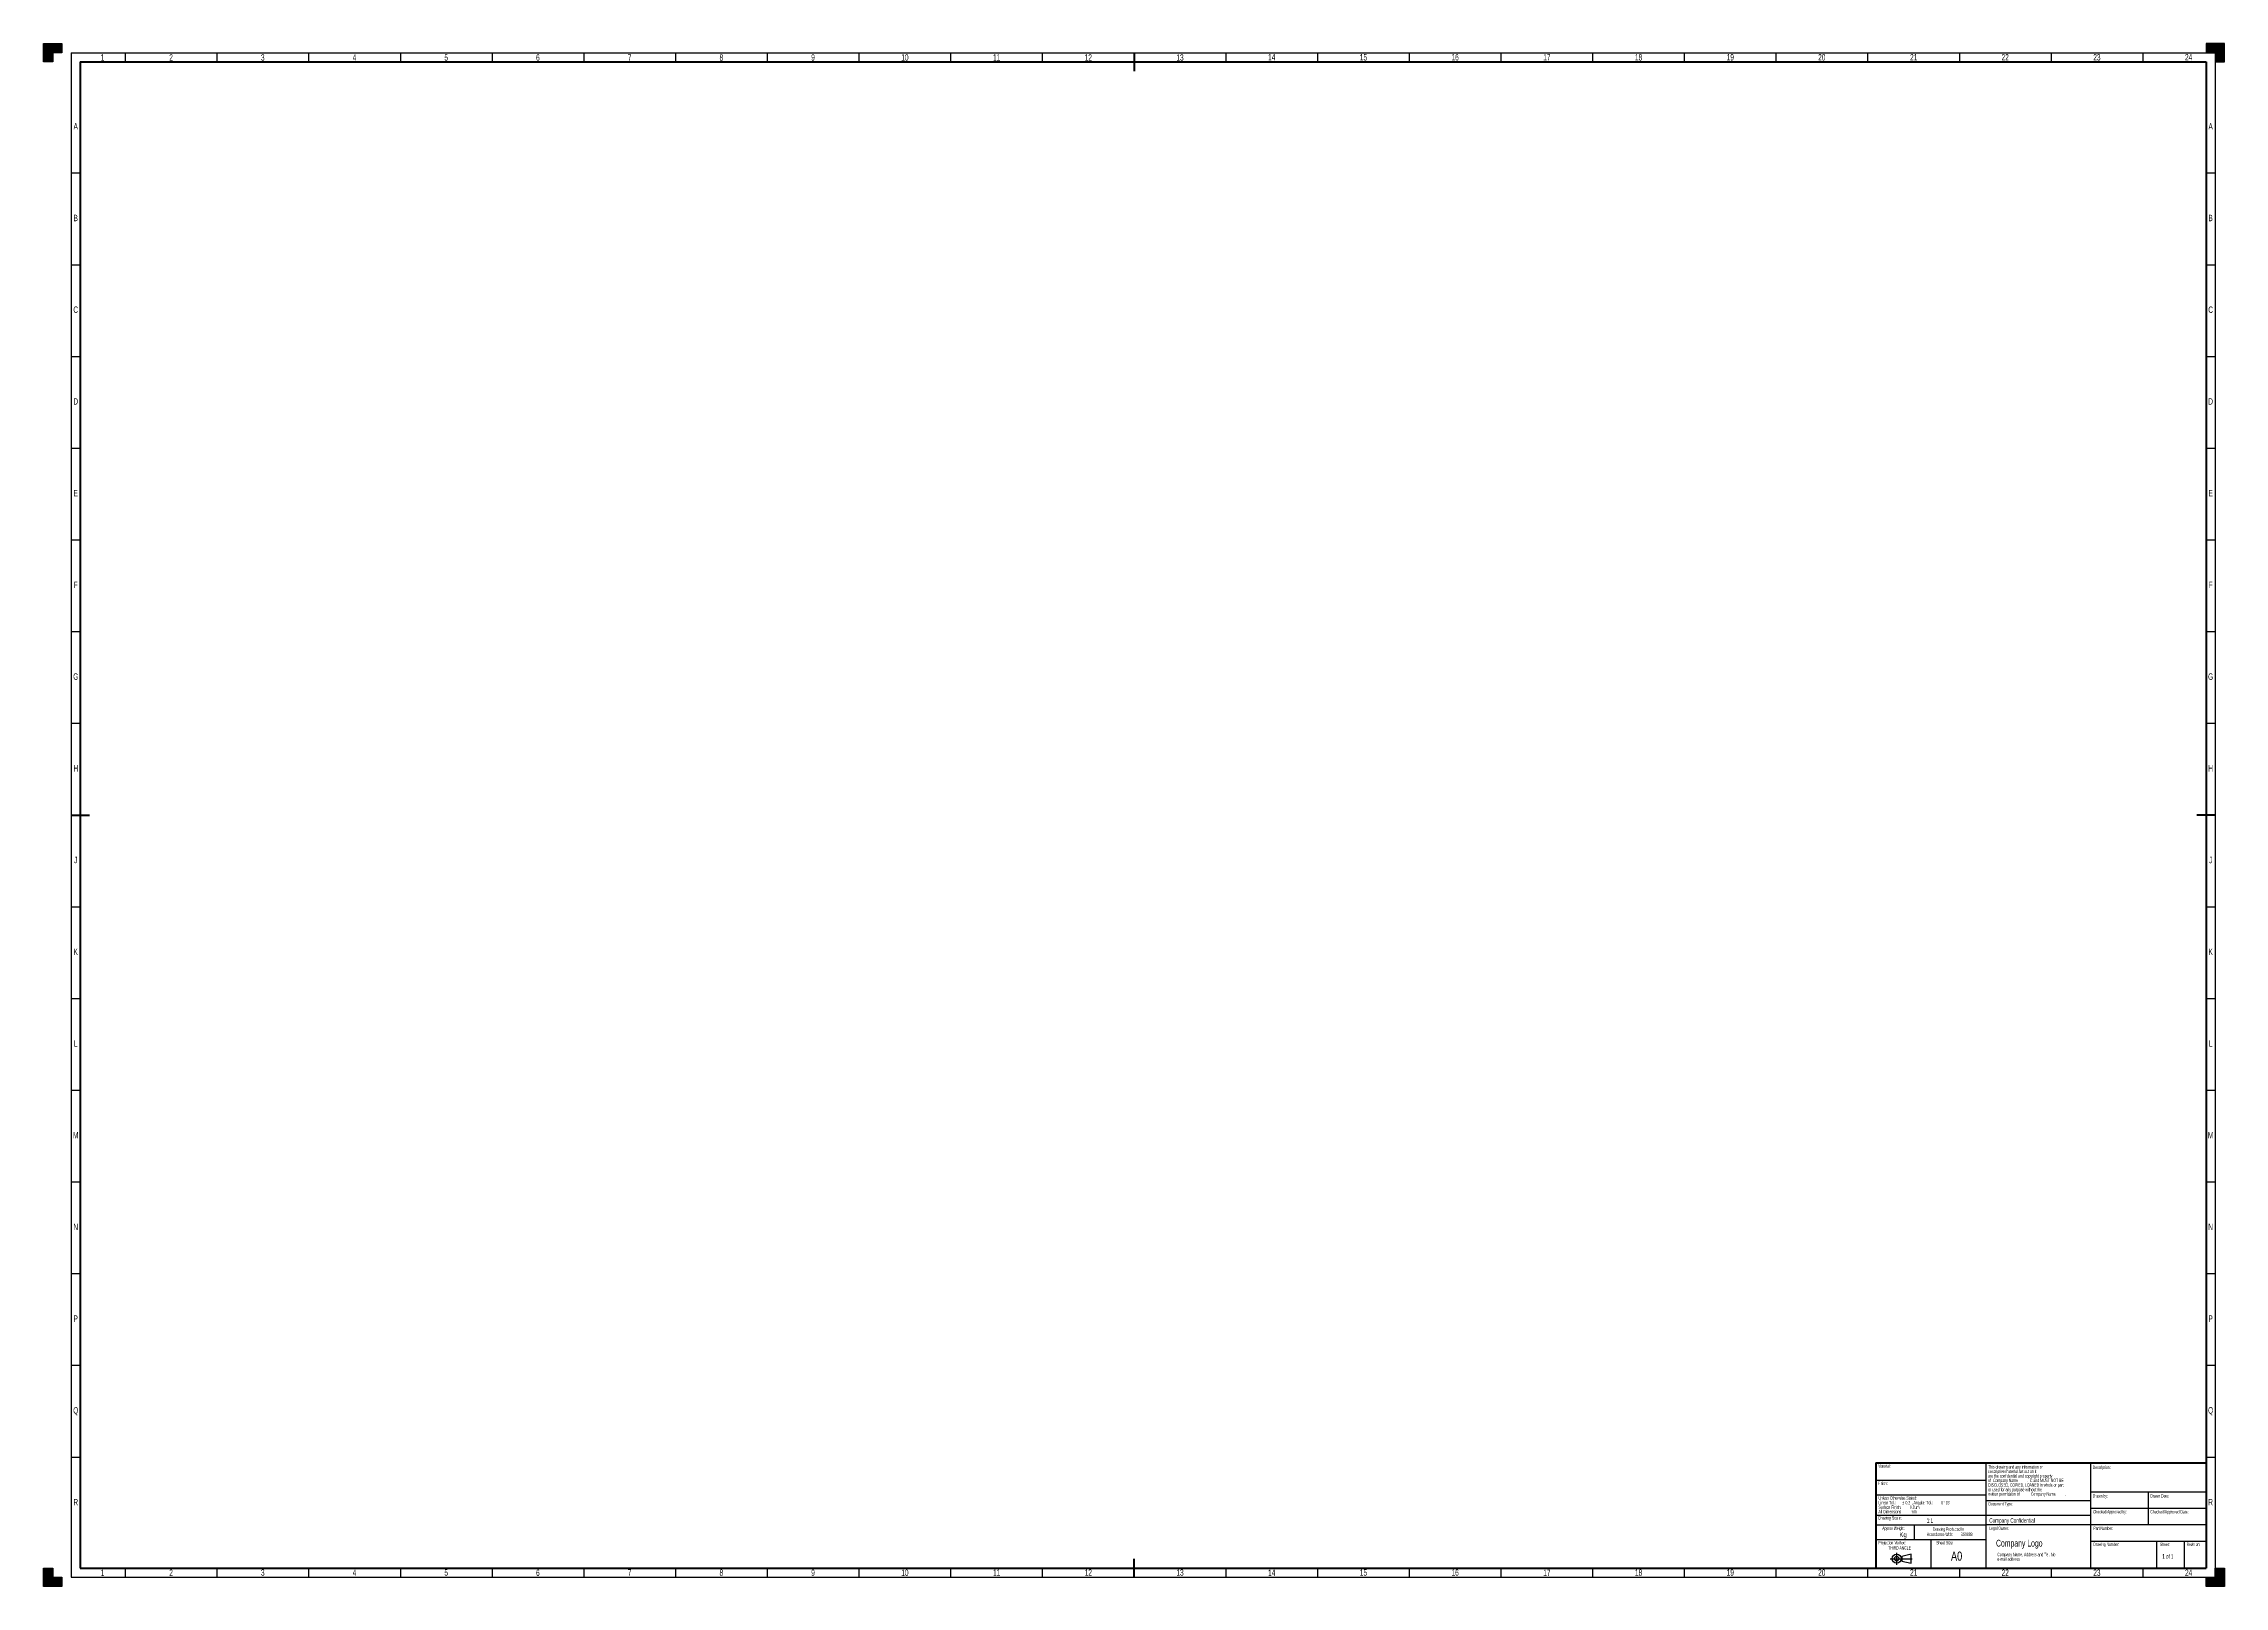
# Model space of a CAD drawing. Header units: millimetres. Extents: x 0 to 1189, y 0 to 841.
import ezdxf

# ---------------------------------------------------------------- set-up
doc = ezdxf.new("R2010")
doc.units = ezdxf.units.MM
doc.layers.add('BORDER', color=7, linetype='Continuous')
doc.layers.add('TRIM', color=7, linetype='Continuous')
doc.styles.add('SLDTEXTSTYLE0', font='TXT', dxfattribs={"width": 0.605})
doc.styles.add('SLDTEXTSTYLE1', font='TXT', dxfattribs={"width": 0.57})
doc.styles.add('SLDTEXTSTYLE2', font='TXT', dxfattribs={"width": 0.75})

# ---------------------------------------------------------------- blocks, each defined once
blk = doc.blocks.new('SW_NOTE_0')
at = {"layer": 'BORDER', "color": 0, "char_height": 1.8, "attachment_point": 2, "style": 'SLDTEXTSTYLE0'}
for s, insert in [('Drawing Produced In', (11.3, 2.3)), ('Accordance With:', (6.6, -0.5)), ('BS8888', (21.1, -0.5))]:
    blk.add_mtext(s, dxfattribs=dict(at, insert=insert))
blk = doc.blocks.new('SW_NOTE_1')
at = {"layer": 'BORDER', "color": 0, "char_height": 1.8, "attachment_point": 1, "style": 'SLDTEXTSTYLE0'}
for s, insert in [('Projection Method:', (0, 2.3)), ('THIRD ANGLE', (5.4, -0.5))]:
    blk.add_mtext(s, dxfattribs=dict(at, insert=insert))
blk = doc.blocks.new('SW_NOTE_2')
at = {"layer": 'BORDER', "color": 0, "char_height": 1.852, "attachment_point": 1, "style": 'SLDTEXTSTYLE0'}
for s, insert in [('Company Name, Address and Tel. No', (0, 2.4)), ('e-mail address', (0, -0.1))]:
    blk.add_mtext(s, dxfattribs=dict(at, insert=insert))
blk = doc.blocks.new('SW_NOTE_3')
at = {"layer": 'BORDER', "color": 0, "attachment_point": 1, "style": 'SLDTEXTSTYLE0'}
for s, insert, char_height in [('This drawing and any information or', (0, 2.4), 1.852), ('descriptive material set out on it', (0, -0.1), 1.852), ('are the confidential and copyright property', (0, -2.6), 1.852), ('of', (0, -5), 1.85), ('DISCLOSED, COPIED, LOANED in whole or part', (0, -7.5), 1.852), ('or used for any purpose without the', (0, -10), 1.852), ('Company Name', (2.7, -5), 1.852), ('.', (21.4, -5), 1.85), ('© and MUST NOT BE', (22.8, -5), 1.852), ('written permission of', (0, -12.4), 1.852), ('Company Name', (23.3, -12.4), 1.852), ('.', (42, -12.4), 1.85)]:
    blk.add_mtext(s, dxfattribs=dict(at, insert=insert, char_height=char_height))
blk = doc.blocks.new('SW_NOTE_4')
at = {"layer": 'BORDER', "color": 0, "attachment_point": 1, "style": 'SLDTEXTSTYLE0'}
for s, insert, char_height in [('Unless Otherwise Stated:', (0, 2.4), 1.852), ('Linear Tol.:', (0, -0.1), 1.852), (', Angular Tol.:', (18.1, -0.1), 1.852), ('All Dimensions:', (0, -5), 1.852), ('Surface Finish:', (0, -2.6), 1.852), ('%%p', (13, -0.1), 1.85), ('0.2', (14.7, -0.1), 1.85), ('0.8µm', (17.1, -2.6), 1.85), ('mm', (17.7, -5), 1.85), ('0', (34.2, -0.1), 1.85), ('%%d', (35.5, -0.1), 1.85), ("15'", (36.6, -0.1), 1.85)]:
    blk.add_mtext(s, dxfattribs=dict(at, insert=insert, char_height=char_height))

msp = doc.modelspace()

# ---------------------------------------------------------------- hatches: boundary and pattern name
at = {"layer": 'TRIM'}
for points in [[(0, 831), (5, 831), (5, 836), (10, 836), (10, 841), (0, 841)], [(1184, 836), (1184, 831), (1189, 831), (1189, 841), (1179, 841), (1179, 836)], [(10, 0), (10, 5), (5, 5), (5, 10), (0, 10), (0, 0)], [(1189, 10), (1184, 10), (1184, 5), (1179, 5), (1179, 0), (1189, 0)]]:
    msp.add_hatch(color=256, dxfattribs=at).paths.add_polyline_path(points, flags=0)

# ---------------------------------------------------------------- linework, layer by layer
at = {"layer": 'BORDER', "lineweight": 30}
for p, q in [((15, 836), (1184, 836)), ((15, 836), (15, 5)), ((44.5, 836), (44.5, 831)), ((94.5, 836), (94.5, 831)), ((144.5, 836), (144.5, 831)), ((194.5, 836), (194.5, 831)), ((244.5, 836), (244.5, 831)), ((294.5, 836), (294.5, 831)), ((344.5, 836), (344.5, 831)), ((394.5, 836), (394.5, 831)), ((444.5, 836), (444.5, 831)), ((494.5, 836), (494.5, 831)), ((544.5, 836), (544.5, 831)), ((644.5, 836), (644.5, 831)), ((694.5, 836), (694.5, 831)), ((744.5, 836), (744.5, 831)), ((794.5, 836), (794.5, 831)), ((844.5, 836), (844.5, 831)), ((894.5, 836), (894.5, 831)), ((944.5, 836), (944.5, 831)), ((994.5, 836), (994.5, 831)), ((1044.5, 836), (1044.5, 831)), ((1094.5, 836), (1094.5, 831)), ((1144.5, 836), (1144.5, 831)), ((1184, 836), (1184, 5)), ((15, 770.5), (20, 770.5)), ((1179, 770.5), (1184, 770.5)), ((15, 720.5), (20, 720.5)), ((1179, 720.5), (1184, 720.5)), ((15, 670.5), (20, 670.5)), ((1179, 670.5), (1184, 670.5)), ((15, 620.5), (20, 620.5)), ((1179, 620.5), (1184, 620.5)), ((15, 570.5), (20, 570.5)), ((1179, 570.5), (1184, 570.5)), ((15, 520.5), (20, 520.5)), ((1179, 520.5), (1184, 520.5)), ((15, 470.5), (20, 470.5)), ((1179, 470.5), (1184, 470.5)), ((15, 370.5), (20, 370.5)), ((1179, 370.5), (1184, 370.5)), ((15, 320.5), (20, 320.5)), ((1179, 320.5), (1184, 320.5)), ((15, 270.5), (20, 270.5)), ((1179, 270.5), (1184, 270.5)), ((15, 220.5), (20, 220.5)), ((1179, 220.5), (1184, 220.5)), ((15, 170.5), (20, 170.5)), ((1179, 170.5), (1184, 170.5)), ((15, 120.5), (20, 120.5)), ((1179, 120.5), (1184, 120.5)), ((15, 70.5), (20, 70.5)), ((1059, 67.4), (1059, 10.4)), ((1116, 67.4), (1116, 10.4)), ((1179, 70.5), (1184, 70.5)), ((999, 57.9), (1059, 57.9)), ((999, 49.9), (1010.1, 49.9)), ((1010.1, 49.9), (1059, 49.9)), ((1116, 51.5), (1179, 51.5)), ((1147.5, 51.5), (1147.5, 33.5)), ((999, 38.9), (1059, 38.9)), ((1116, 46.6), (1059, 46.6)), ((1059, 38.9), (1116, 38.9)), ((1179, 42.5), (1116, 42.5)), ((999, 33.5), (1019.9, 33.5)), ((999, 25.5), (1029, 25.5)), ((1019.9, 33.5), (1059, 33.5)), ((1019.9, 33.5), (1019.9, 25.5)), ((1029, 25.5), (1059, 25.5)), ((1029, 25.5), (1029, 10.4)), ((1116, 33.5), (1059, 33.5)), ((1179, 33.5), (1116, 33.5)), ((15, 5), (1184, 5)), ((44.5, 10), (44.5, 5)), ((94.5, 10), (94.5, 5)), ((144.5, 10), (144.5, 5)), ((194.5, 10), (194.5, 5)), ((244.5, 10), (244.5, 5)), ((294.5, 10), (294.5, 5)), ((344.5, 10), (344.5, 5)), ((394.5, 10), (394.5, 5)), ((444.5, 10), (444.5, 5)), ((494.5, 10), (494.5, 5)), ((544.5, 10), (544.5, 5)), ((644.5, 10), (644.5, 5)), ((694.5, 10), (694.5, 5)), ((744.5, 10), (744.5, 5)), ((794.5, 10), (794.5, 5)), ((844.5, 10), (844.5, 5)), ((894.5, 10), (894.5, 5)), ((944.5, 10), (944.5, 5)), ((994.5, 10), (994.5, 5)), ((1044.5, 10), (1044.5, 5)), ((1094.5, 10), (1094.5, 5)), ((1144.5, 10), (1144.5, 5))]:
    msp.add_line(p, q, dxfattribs=at)
at = {"layer": 'BORDER', "lineweight": 40}
for p, q in [((594.5, 836), (594.5, 826)), ((20, 831), (1179, 831)), ((1179, 831), (1179, 10)), ((15, 420.5), (25, 420.5)), ((1184, 420.5), (1174, 420.5)), ((594.5, 5), (594.5, 15))]:
    msp.add_line(p, q, dxfattribs=at)
at = {"layer": 'BORDER', "lineweight": 60}
for p, q in [((20, 831), (20, 10)), ((999, 67.4), (1179, 67.4)), ((20, 10), (1179, 10))]:
    msp.add_line(p, q, dxfattribs=at)
at = {"layer": 'BORDER', "linetype": 'Continuous', "lineweight": 60}
msp.add_line((999, 67.4), (999, 10.4), dxfattribs=at)
at = {"layer": 'BORDER', "linetype": 'Continuous', "lineweight": 30}
for p, q in [((1179, 24.5), (1116, 24.5)), ((1152.2, 10), (1152.2, 24.5)), ((1167.2, 10), (1167.2, 24.5)), ((1018.2, 17.6), (1013.2, 16.3)), ((1013.2, 16.3), (1013.2, 13.8)), ((1013.2, 13.8), (1018.2, 12.6)), ((1018.2, 12.6), (1018.2, 17.6))]:
    msp.add_line(p, q, dxfattribs=at)
at = {"layer": 'BORDER'}
for p, q in [((1006.8, 15.1), (1018.8, 15.1)), ((1010.3, 18.3), (1010.3, 11.8))]:
    msp.add_line(p, q, dxfattribs=at)
at = {"layer": 'BORDER', "linetype": 'Continuous', "lineweight": 30}
for radius in [2.5, 1.25]:
    msp.add_circle((1010.3, 15.1), radius, dxfattribs=at)
at = {"layer": 'TRIM'}
for p, q in [((0, 841), (10, 841)), ((0, 831), (0, 841)), ((10, 836), (5, 836)), ((5, 836), (5, 831)), ((10, 841), (10, 836)), ((1179, 841), (1179, 836)), ((1189, 841), (1179, 841)), ((1179, 836), (1184, 836)), ((1184, 836), (1184, 831)), ((1189, 831), (1189, 841)), ((5, 831), (0, 831)), ((1184, 831), (1189, 831)), ((0, 0), (0, 10)), ((0, 10), (5, 10)), ((10, 0), (0, 0)), ((5, 10), (5, 5)), ((5, 5), (10, 5)), ((10, 5), (10, 0)), ((1179, 0), (1179, 5)), ((1179, 5), (1184, 5)), ((1189, 0), (1179, 0)), ((1184, 5), (1184, 10)), ((1184, 10), (1189, 10)), ((1189, 10), (1189, 0))]:
    msp.add_line(p, q, dxfattribs=at)

# ---------------------------------------------------------------- block references
at = {"layer": 'BORDER'}
for name, p in [('SW_NOTE_3', (1060.2, 63.7)), ('SW_NOTE_4', (1000.4, 46.7)), ('SW_NOTE_1', (1000.4, 22.4)), ('SW_NOTE_0', (1027.3, 29.8)), ('SW_NOTE_2', (1065.2, 15.9))]:
    msp.add_blockref(name, p, dxfattribs=at)

# ---------------------------------------------------------------- texts
at = {"layer": 'BORDER', "color": 7, "char_height": 3.5, "attachment_point": 2, "style": 'SLDTEXTSTYLE0'}
for s, insert in [('1', (32.1, 835.2)), ('2', (69.5, 835.2)), ('3', (119.5, 835.2)), ('4', (169.5, 835.2)), ('5', (219.5, 835.2)), ('6', (269.5, 835.2)), ('7', (319.5, 835.2)), ('8', (369.5, 835.2)), ('9', (419.5, 835.2)), ('10', (469.6, 835.2)), ('11', (519.6, 835.2)), ('12', (569.6, 835.2)), ('13', (619.6, 835.2)), ('14', (669.6, 835.3)), ('15', (719.6, 835.3)), ('16', (769.6, 835.3)), ('17', (819.6, 835.3)), ('18', (869.6, 835.3)), ('19', (919.6, 835.3)), ('20', (969.5, 835.3)), ('21', (1019.6, 835.3)), ('22', (1069.5, 835.3)), ('23', (1119.5, 835.3)), ('24', (1169.5, 835.3)), ('A', (17.5, 797.7)), ('A', (1181.5, 797.7)), ('B', (17.5, 747.7)), ('B', (1181.5, 747.7)), ('C', (17.5, 697.7)), ('C', (1181.5, 697.7)), ('D', (17.5, 647.7)), ('D', (1181.5, 647.7)), ('E', (17.5, 597.7)), ('E', (1181.5, 597.7)), ('F', (17.5, 547.7)), ('F', (1181.5, 547.7)), ('G', (17.5, 497.7)), ('G', (1181.5, 497.7)), ('H', (17.5, 447.7)), ('H', (1181.5, 447.7)), ('J', (17.5, 397.7)), ('J', (1181.5, 397.7)), ('K', (17.5, 347.7)), ('K', (1181.5, 347.7)), ('L', (17.5, 297.7)), ('L', (1181.5, 297.7)), ('M', (17.5, 247.7)), ('M', (1181.5, 247.7)), ('N', (17.5, 197.7)), ('N', (1181.5, 197.7)), ('P', (17.5, 147.7)), ('P', (1181.5, 147.7)), ('Q', (17.5, 97.7)), ('Q', (1181.5, 97.7)), ('R', (17.5, 47.7)), ('R', (1181.5, 47.7)), ('1', (32.1, 9.2)), ('2', (69.5, 9.2)), ('3', (119.5, 9.3)), ('4', (169.5, 9.2)), ('5', (219.5, 9.3)), ('6', (269.5, 9.2)), ('7', (319.5, 9.3)), ('8', (369.5, 9.3)), ('9', (419.5, 9.2)), ('10', (469.6, 9.2)), ('11', (519.6, 9.3)), ('12', (569.6, 9.3)), ('13', (619.6, 9.3)), ('14', (669.6, 9.2)), ('15', (719.6, 9.3)), ('16', (769.6, 9.3)), ('17', (819.6, 9.2)), ('18', (869.6, 9.3)), ('19', (919.6, 9.3)), ('20', (969.5, 9.3)), ('21', (1019.6, 9.3)), ('22', (1069.5, 9.2)), ('23', (1119.5, 9.2)), ('24', (1169.5, 9.2))]:
    msp.add_mtext(s, dxfattribs=dict(at, insert=insert))
at = {"layer": 'BORDER'}
for s, insert, char_height, attachment_point, style in [('Material:', (1000.1, 66.5), 1.8, 1, 'SLDTEXTSTYLE0'), ('Description:', (1117.3, 65.8), 1.8, 1, 'SLDTEXTSTYLE0'), ('Finish:', (1000.1, 57.1), 1.8, 1, 'SLDTEXTSTYLE0'), ('Drawn by:', (1117.3, 50.2), 1.8, 1, 'SLDTEXTSTYLE0'), ('Drawn Date:', (1148.6, 50.3), 1.852, 1, 'SLDTEXTSTYLE0'), ('Drawing Scale:', (1000.4, 38.3), 1.852, 1, 'SLDTEXTSTYLE0'), ('1:1', (1026.7, 37.1), 2.5, 1, 'SLDTEXTSTYLE0'), ('Document Type:', (1060.4, 45.9), 1.8, 1, 'SLDTEXTSTYLE0'), ('Company Confidential', (1060.8, 37.2), 2.5, 1, 'SLDTEXTSTYLE0'), ('Checked/Approved by:', (1117.4, 41.6), 1.8, 1, 'SLDTEXTSTYLE0'), ('Checked/Approved Date:', (1148.6, 41.6), 1.852, 1, 'SLDTEXTSTYLE0'), ('Approx Weight:', (1008.7, 32.6), 1.8, 2, 'SLDTEXTSTYLE0'), ('Kg', (1011.8, 29.5), 2.65, 1, 'SLDTEXTSTYLE2'), ('Sheet Size:', (1036.6, 24.7), 1.8, 2, 'SLDTEXTSTYLE0'), ('Legal Owner:', (1060.8, 32.6), 1.8, 1, 'SLDTEXTSTYLE0'), ('Company Logo', (1064.5, 25.4), 3.695, 1, 'SLDTEXTSTYLE0'), ('Part Number:', (1117.6, 32.6), 1.8, 1, 'SLDTEXTSTYLE0'), ('Drawing Number:', (1117.6, 23.8), 1.8, 1, 'SLDTEXTSTYLE0'), ('Sheet:', (1153.9, 23.8), 1.8, 1, 'SLDTEXTSTYLE0'), ('Revision:', (1168.4, 23.8), 1.8, 1, 'SLDTEXTSTYLE0'), ('A0', (1043, 19), 5, 2, 'SLDTEXTSTYLE2'), ('1 of 1', (1155.2, 17.6), 2.5, 1, 'SLDTEXTSTYLE1')]:
    msp.add_mtext(s, dxfattribs=dict(at, insert=insert, char_height=char_height, attachment_point=attachment_point, style=style))

doc.saveas('drawing.dxf')
